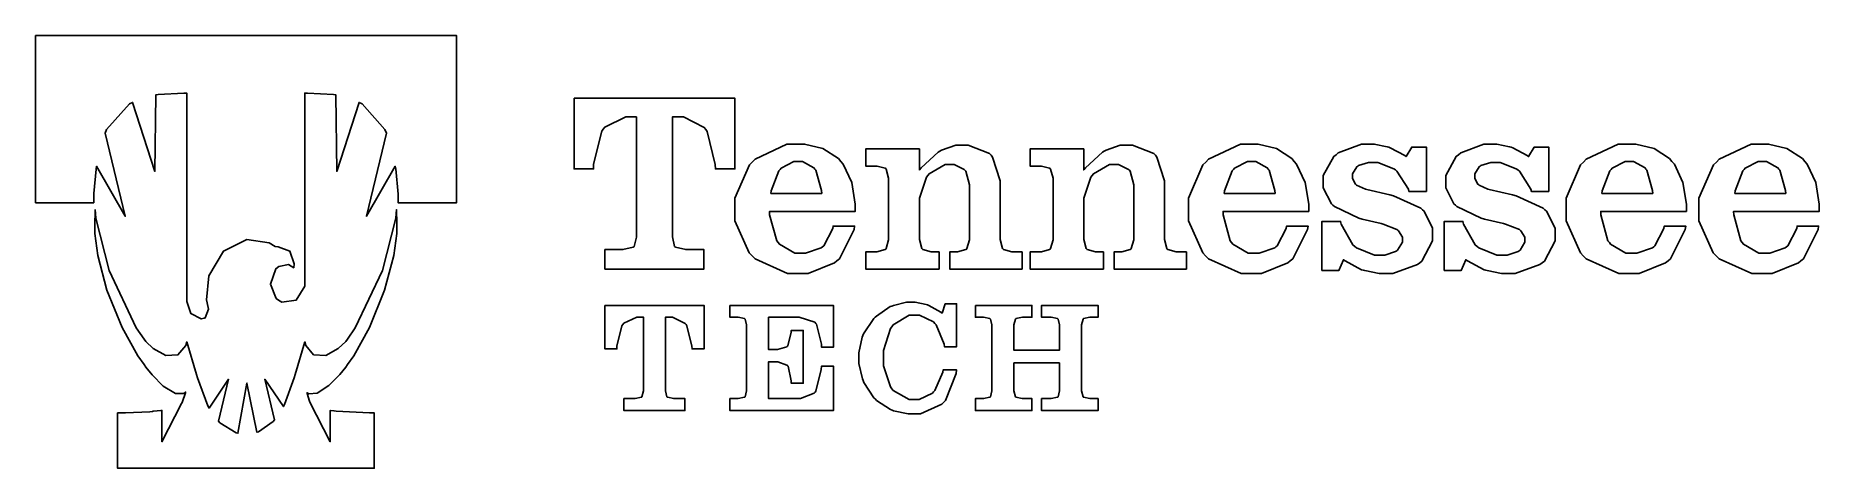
# Model space of a CAD drawing. Extents: x 0.01 to 1.65, y 0.01 to 0.41.
import ezdxf

# ---------------------------------------------------------------- set-up
doc = ezdxf.new("R2010")
doc.units = 0
doc.layers.get('0').update_dxf_attribs({"linetype": 'CONTINUOUS'})

msp = doc.modelspace()

# ---------------------------------------------------------------- linework, layer by layer
at = {"color": 187}
for points in [[(0.0104, 0.4071), (0.0104, 0.2539), (0.0636, 0.2539), (0.0636, 0.2623), (0.0658, 0.2848), (0.0662, 0.2873), (0.0925, 0.2415), (0.0741, 0.3178), (0.0755, 0.3211), (0.0965, 0.3445), (0.0993, 0.3459), (0.1198, 0.2826), (0.1206, 0.3529), (0.1227, 0.3532), (0.1464, 0.3545), (0.149, 0.3544), (0.1489, 0.1669), (0.1489, 0.1632), (0.1528, 0.1522), (0.1622, 0.1474), (0.1648, 0.148), (0.1657, 0.1483), (0.1688, 0.1563), (0.1685, 0.1578), (0.1669, 0.1648), (0.1692, 0.187), (0.1825, 0.2095), (0.2041, 0.2201), (0.2246, 0.2171), (0.23, 0.2137), (0.2328, 0.2136), (0.2435, 0.2094), (0.2475, 0.1979), (0.247, 0.1943), (0.2422, 0.1972), (0.2334, 0.1954), (0.2305, 0.1933), (0.2256, 0.1791), (0.231, 0.1662), (0.2332, 0.1647), (0.236, 0.1628), (0.2493, 0.1646), (0.2572, 0.1775), (0.2572, 0.1818), (0.2571, 0.3544), (0.2597, 0.3545), (0.2834, 0.3532), (0.2855, 0.3529), (0.2864, 0.2826), (0.3069, 0.3459), (0.3097, 0.3445), (0.3307, 0.3211), (0.3321, 0.3178), (0.3137, 0.2415), (0.3401, 0.2874), (0.3405, 0.285), (0.3427, 0.2617), (0.3427, 0.2539), (0.3964, 0.2539), (0.3964, 0.4071), (0.0104, 0.4071)], [(0.5041, 0.3497), (0.5041, 0.2849), (0.5219, 0.2849), (0.522, 0.2891), (0.5294, 0.3194), (0.5308, 0.3213), (0.5322, 0.3232), (0.5516, 0.3325), (0.5582, 0.3325), (0.5613, 0.3325), (0.5613, 0.2254), (0.5613, 0.2224), (0.5591, 0.2138), (0.5588, 0.2134), (0.5583, 0.213), (0.5489, 0.2109), (0.5458, 0.2109), (0.5323, 0.2109), (0.5323, 0.1931), (0.6231, 0.1931), (0.6231, 0.2109), (0.6098, 0.2109), (0.6065, 0.2109), (0.5971, 0.213), (0.5967, 0.2134), (0.5963, 0.2138), (0.5942, 0.2225), (0.5942, 0.2254), (0.5942, 0.3325), (0.5976, 0.3325), (0.6044, 0.3325), (0.6234, 0.323), (0.6248, 0.3211), (0.6262, 0.3192), (0.6335, 0.289), (0.6336, 0.2849), (0.6515, 0.2849), (0.6515, 0.3497), (0.5041, 0.3497)], [(0.7099, 0.3076), (0.6993, 0.3076), (0.6702, 0.2939), (0.6675, 0.2912), (0.6648, 0.2885), (0.6515, 0.2582), (0.6515, 0.2482), (0.6515, 0.2374), (0.6647, 0.2078), (0.6674, 0.2051), (0.67, 0.2024), (0.6999, 0.189), (0.7099, 0.189), (0.7186, 0.189), (0.7427, 0.1987), (0.745, 0.2006), (0.7473, 0.2026), (0.7608, 0.2292), (0.7612, 0.2325), (0.7416, 0.2325), (0.7412, 0.2303), (0.7331, 0.2144), (0.7319, 0.2134), (0.7307, 0.2125), (0.7164, 0.2076), (0.7116, 0.2076), (0.7065, 0.2076), (0.6924, 0.2158), (0.6912, 0.2174), (0.69, 0.2191), (0.6834, 0.2428), (0.6833, 0.2459), (0.7619, 0.2459), (0.7619, 0.2525), (0.7586, 0.2724), (0.7508, 0.2892), (0.7486, 0.2918), (0.7464, 0.2944), (0.7322, 0.3037), (0.7154, 0.3076), (0.7099, 0.3076)], [(0.859, 0.3067), (0.8542, 0.3067), (0.8411, 0.302), (0.8395, 0.3011), (0.8379, 0.3001), (0.8223, 0.2859), (0.8207, 0.284), (0.8207, 0.3033), (0.7715, 0.3033), (0.7715, 0.2875), (0.7793, 0.2875), (0.7819, 0.2875), (0.7894, 0.2856), (0.7899, 0.2852), (0.7903, 0.2848), (0.7925, 0.2765), (0.7925, 0.2737), (0.7925, 0.2228), (0.7925, 0.2199), (0.7903, 0.2118), (0.7899, 0.2113), (0.7894, 0.2109), (0.7818, 0.2088), (0.7793, 0.2088), (0.7715, 0.2088), (0.7715, 0.1931), (0.8388, 0.1931), (0.8388, 0.2088), (0.8341, 0.2088), (0.8314, 0.2088), (0.8238, 0.2109), (0.8234, 0.2113), (0.823, 0.2118), (0.8207, 0.2201), (0.8207, 0.2228), (0.8207, 0.2513), (0.8207, 0.2582), (0.8271, 0.2772), (0.8284, 0.2788), (0.8296, 0.2805), (0.8443, 0.2888), (0.8492, 0.2888), (0.8525, 0.2888), (0.8618, 0.2845), (0.8625, 0.2836), (0.8632, 0.2828), (0.8665, 0.2703), (0.8665, 0.2662), (0.8665, 0.2228), (0.8665, 0.2199), (0.8643, 0.2118), (0.8639, 0.2113), (0.8634, 0.2109), (0.8557, 0.2088), (0.8532, 0.2088), (0.8485, 0.2088), (0.8485, 0.1931), (0.9149, 0.1931), (0.9149, 0.2088), (0.908, 0.2088), (0.9053, 0.2088), (0.8978, 0.2109), (0.8974, 0.2113), (0.8969, 0.2118), (0.8947, 0.2201), (0.8947, 0.2228), (0.8947, 0.2662), (0.8947, 0.274), (0.8878, 0.2958), (0.8864, 0.2974), (0.885, 0.2989), (0.8655, 0.3067), (0.859, 0.3067)], [(1.0097, 0.3067), (1.0048, 0.3067), (0.9918, 0.302), (0.9902, 0.3011), (0.9886, 0.3001), (0.9729, 0.2859), (0.9714, 0.284), (0.9714, 0.3033), (0.9222, 0.3033), (0.9222, 0.2875), (0.93, 0.2875), (0.9326, 0.2875), (0.9401, 0.2856), (0.9405, 0.2852), (0.941, 0.2848), (0.9432, 0.2765), (0.9432, 0.2737), (0.9432, 0.2228), (0.9432, 0.2199), (0.941, 0.2118), (0.9405, 0.2113), (0.9401, 0.2109), (0.9325, 0.2088), (0.93, 0.2088), (0.9222, 0.2088), (0.9222, 0.1931), (0.9894, 0.1931), (0.9894, 0.2088), (0.9848, 0.2088), (0.9821, 0.2088), (0.9746, 0.2109), (0.9741, 0.2113), (0.9736, 0.2118), (0.9714, 0.2201), (0.9714, 0.2228), (0.9714, 0.2513), (0.9714, 0.2582), (0.9778, 0.2772), (0.9791, 0.2788), (0.9803, 0.2805), (0.995, 0.2888), (0.9999, 0.2888), (1.0032, 0.2888), (1.0125, 0.2845), (1.0132, 0.2836), (1.0138, 0.2828), (1.0172, 0.2703), (1.0172, 0.2662), (1.0172, 0.2228), (1.0172, 0.2199), (1.015, 0.2118), (1.0145, 0.2113), (1.014, 0.2109), (1.0064, 0.2088), (1.0039, 0.2088), (0.9992, 0.2088), (0.9992, 0.1931), (1.0655, 0.1931), (1.0655, 0.2088), (1.0587, 0.2088), (1.056, 0.2088), (1.0485, 0.2109), (1.048, 0.2113), (1.0476, 0.2118), (1.0454, 0.2201), (1.0454, 0.2228), (1.0454, 0.2662), (1.0454, 0.274), (1.0384, 0.2958), (1.0371, 0.2974), (1.0356, 0.2989), (1.0162, 0.3067), (1.0097, 0.3067)], [(1.1256, 0.3076), (1.115, 0.3076), (1.0859, 0.2939), (1.0833, 0.2912), (1.0806, 0.2885), (1.0673, 0.2582), (1.0673, 0.2482), (1.0673, 0.2374), (1.0805, 0.2078), (1.0831, 0.2051), (1.0857, 0.2024), (1.1156, 0.189), (1.1256, 0.189), (1.1344, 0.189), (1.1584, 0.1987), (1.1607, 0.2006), (1.163, 0.2026), (1.1765, 0.2292), (1.177, 0.2325), (1.1574, 0.2325), (1.1569, 0.2303), (1.1488, 0.2144), (1.1476, 0.2134), (1.1465, 0.2125), (1.1321, 0.2076), (1.1273, 0.2076), (1.1222, 0.2076), (1.1082, 0.2158), (1.107, 0.2174), (1.1057, 0.2191), (1.0992, 0.2428), (1.0991, 0.2459), (1.1777, 0.2459), (1.1777, 0.2525), (1.1743, 0.2724), (1.1666, 0.2892), (1.1643, 0.2918), (1.1621, 0.2944), (1.148, 0.3037), (1.1312, 0.3076), (1.1256, 0.3076)], [(1.2338, 0.3076), (1.226, 0.3076), (1.2047, 0.2995), (1.2028, 0.2979), (1.2008, 0.2963), (1.191, 0.2788), (1.191, 0.2729), (1.191, 0.2676), (1.1984, 0.253), (1.1998, 0.2516), (1.2013, 0.2503), (1.2237, 0.2396), (1.2267, 0.2388), (1.244, 0.2348), (1.2458, 0.2343), (1.2585, 0.2293), (1.2593, 0.2288), (1.26, 0.2282), (1.2636, 0.2223), (1.2636, 0.2203), (1.2636, 0.2177), (1.2591, 0.2104), (1.2583, 0.2097), (1.2573, 0.2091), (1.2473, 0.2058), (1.244, 0.2058), (1.238, 0.2058), (1.2214, 0.2125), (1.2198, 0.2138), (1.2182, 0.2152), (1.2074, 0.2343), (1.2069, 0.2368), (1.1898, 0.2368), (1.1898, 0.1918), (1.2053, 0.1918), (1.2095, 0.2016), (1.211, 0.2005), (1.2261, 0.1925), (1.2276, 0.1921), (1.2291, 0.1916), (1.2423, 0.1891), (1.2467, 0.1891), (1.2549, 0.1891), (1.2774, 0.1972), (1.2795, 0.1988), (1.2814, 0.2004), (1.2913, 0.2188), (1.2913, 0.2249), (1.2913, 0.2306), (1.2835, 0.2461), (1.282, 0.2475), (1.2804, 0.249), (1.2555, 0.2603), (1.2521, 0.2611), (1.2309, 0.266), (1.2298, 0.2662), (1.2215, 0.27), (1.221, 0.2705), (1.2205, 0.2709), (1.2178, 0.2762), (1.2178, 0.2778), (1.2178, 0.2803), (1.2217, 0.2869), (1.2226, 0.2874), (1.2233, 0.288), (1.2325, 0.2909), (1.2356, 0.2909), (1.2409, 0.2909), (1.2556, 0.285), (1.2571, 0.2839), (1.2586, 0.2827), (1.269, 0.2663), (1.2696, 0.2642), (1.2855, 0.2642), (1.2855, 0.3049), (1.2721, 0.3049), (1.267, 0.2962), (1.2657, 0.2972), (1.2524, 0.3043), (1.2511, 0.3047), (1.2497, 0.3052), (1.2377, 0.3076), (1.2338, 0.3076)], [(1.346, 0.3076), (1.3383, 0.3076), (1.317, 0.2995), (1.3151, 0.2979), (1.313, 0.2963), (1.3033, 0.2788), (1.3033, 0.2729), (1.3033, 0.2676), (1.3106, 0.253), (1.3121, 0.2516), (1.3135, 0.2503), (1.3359, 0.2396), (1.3389, 0.2388), (1.3563, 0.2348), (1.3581, 0.2343), (1.3708, 0.2293), (1.3715, 0.2288), (1.3722, 0.2282), (1.3759, 0.2223), (1.3759, 0.2203), (1.3759, 0.2177), (1.3714, 0.2104), (1.3705, 0.2097), (1.3696, 0.2091), (1.3596, 0.2058), (1.3563, 0.2058), (1.3502, 0.2058), (1.3336, 0.2125), (1.332, 0.2138), (1.3304, 0.2152), (1.3197, 0.2343), (1.3191, 0.2368), (1.302, 0.2368), (1.302, 0.1918), (1.3175, 0.1918), (1.3217, 0.2016), (1.3232, 0.2005), (1.3384, 0.1925), (1.3398, 0.1921), (1.3413, 0.1916), (1.3545, 0.1891), (1.359, 0.1891), (1.3671, 0.1891), (1.3897, 0.1972), (1.3917, 0.1988), (1.3937, 0.2004), (1.4035, 0.2188), (1.4035, 0.2249), (1.4035, 0.2306), (1.3957, 0.2461), (1.3942, 0.2475), (1.3926, 0.249), (1.3678, 0.2603), (1.3644, 0.2611), (1.3432, 0.266), (1.342, 0.2662), (1.3338, 0.27), (1.3333, 0.2705), (1.3327, 0.2709), (1.3301, 0.2762), (1.3301, 0.2778), (1.3301, 0.2803), (1.334, 0.2869), (1.3348, 0.2874), (1.3356, 0.288), (1.3447, 0.2909), (1.3478, 0.2909), (1.3532, 0.2909), (1.3678, 0.285), (1.3694, 0.2839), (1.3708, 0.2827), (1.3813, 0.2663), (1.3819, 0.2642), (1.3977, 0.2642), (1.3977, 0.3049), (1.3844, 0.3049), (1.3793, 0.2962), (1.378, 0.2972), (1.3647, 0.3043), (1.3633, 0.3047), (1.3619, 0.3052), (1.35, 0.3076), (1.346, 0.3076)], [(1.4719, 0.3076), (1.4613, 0.3076), (1.4322, 0.2939), (1.4296, 0.2912), (1.4269, 0.2885), (1.4136, 0.2582), (1.4136, 0.2482), (1.4136, 0.2374), (1.4268, 0.2078), (1.4294, 0.2051), (1.432, 0.2024), (1.462, 0.189), (1.4719, 0.189), (1.4807, 0.189), (1.5048, 0.1987), (1.5071, 0.2006), (1.5093, 0.2026), (1.5229, 0.2292), (1.5233, 0.2325), (1.5037, 0.2325), (1.5032, 0.2303), (1.4951, 0.2144), (1.494, 0.2134), (1.4928, 0.2125), (1.4784, 0.2076), (1.4736, 0.2076), (1.4685, 0.2076), (1.4545, 0.2158), (1.4533, 0.2174), (1.452, 0.2191), (1.4455, 0.2428), (1.4454, 0.2459), (1.524, 0.2459), (1.524, 0.2525), (1.5206, 0.2724), (1.5129, 0.2892), (1.5107, 0.2918), (1.5085, 0.2944), (1.4943, 0.3037), (1.4775, 0.3076), (1.4719, 0.3076)], [(1.5938, 0.3076), (1.5832, 0.3076), (1.5541, 0.2939), (1.5514, 0.2912), (1.5488, 0.2885), (1.5354, 0.2582), (1.5354, 0.2482), (1.5354, 0.2374), (1.5486, 0.2078), (1.5513, 0.2051), (1.5539, 0.2024), (1.5838, 0.189), (1.5938, 0.189), (1.6025, 0.189), (1.6266, 0.1987), (1.6289, 0.2006), (1.6312, 0.2026), (1.6447, 0.2292), (1.6451, 0.2325), (1.6255, 0.2325), (1.6251, 0.2303), (1.617, 0.2144), (1.6158, 0.2134), (1.6146, 0.2125), (1.6003, 0.2076), (1.5955, 0.2076), (1.5904, 0.2076), (1.5763, 0.2158), (1.5751, 0.2174), (1.5739, 0.2191), (1.5673, 0.2428), (1.5672, 0.2459), (1.6458, 0.2459), (1.6458, 0.2525), (1.6425, 0.2724), (1.6347, 0.2892), (1.6325, 0.2918), (1.6303, 0.2944), (1.6161, 0.3037), (1.5993, 0.3076), (1.5938, 0.3076)], [(0.7096, 0.2918), (0.7134, 0.2918), (0.724, 0.286), (0.7248, 0.2848), (0.7257, 0.2836), (0.7308, 0.265), (0.7311, 0.2624), (0.6845, 0.2624), (0.6848, 0.2649), (0.6918, 0.2831), (0.6929, 0.2844), (0.694, 0.2856), (0.7057, 0.2918), (0.7096, 0.2918)], [(1.1254, 0.2918), (1.1292, 0.2918), (1.1397, 0.286), (1.1406, 0.2848), (1.1414, 0.2836), (1.1466, 0.265), (1.1468, 0.2624), (1.1002, 0.2624), (1.1005, 0.2649), (1.1076, 0.2831), (1.1087, 0.2844), (1.1097, 0.2856), (1.1214, 0.2918), (1.1254, 0.2918)], [(1.4717, 0.2918), (1.4755, 0.2918), (1.486, 0.286), (1.4869, 0.2848), (1.4877, 0.2836), (1.4929, 0.265), (1.4931, 0.2624), (1.4465, 0.2624), (1.4468, 0.2649), (1.4539, 0.2831), (1.455, 0.2844), (1.456, 0.2856), (1.4677, 0.2918), (1.4717, 0.2918)], [(1.5935, 0.2918), (1.5973, 0.2918), (1.6079, 0.286), (1.6087, 0.2848), (1.6096, 0.2836), (1.6147, 0.265), (1.615, 0.2624), (1.5684, 0.2624), (1.5687, 0.2649), (1.5757, 0.2831), (1.5768, 0.2844), (1.5778, 0.2856), (1.5896, 0.2918), (1.5935, 0.2918)], [(0.065, 0.2476), (0.0649, 0.2464), (0.0647, 0.2336), (0.0647, 0.2322), (0.0647, 0.2256), (0.0675, 0.2056), (0.0757, 0.1738), (0.0898, 0.1396), (0.1041, 0.1136), (0.1098, 0.1055), (0.1114, 0.1031), (0.1171, 0.0961), (0.1274, 0.0858), (0.1385, 0.079), (0.1463, 0.079), (0.1478, 0.0803), (0.1477, 0.0795), (0.1446, 0.0707), (0.1442, 0.0699), (0.1262, 0.0348), (0.1262, 0.0636), (0.1255, 0.0635), (0.1182, 0.0627), (0.1175, 0.0626), (0.1152, 0.0623), (0.0929, 0.0612), (0.0855, 0.0612), (0.0855, 0.0104), (0.3208, 0.0104), (0.3208, 0.0612), (0.3164, 0.0613), (0.2858, 0.0628), (0.2841, 0.063), (0.2838, 0.063), (0.2808, 0.0635), (0.2805, 0.0635), (0.2805, 0.0348), (0.2619, 0.071), (0.2616, 0.0718), (0.2593, 0.0789), (0.2592, 0.0797), (0.2608, 0.0786), (0.2685, 0.0793), (0.2792, 0.0863), (0.2893, 0.0964), (0.2948, 0.1031), (0.2964, 0.1055), (0.302, 0.1136), (0.3164, 0.1396), (0.3304, 0.1738), (0.3387, 0.2056), (0.3415, 0.2256), (0.3415, 0.2322), (0.3415, 0.2361), (0.3413, 0.2464), (0.3412, 0.2476), (0.3406, 0.2397), (0.3285, 0.1917), (0.3034, 0.1391), (0.2964, 0.1289), (0.2947, 0.1265), (0.2879, 0.1202), (0.2765, 0.1138), (0.2652, 0.1143), (0.2581, 0.1229), (0.2573, 0.1262), (0.2483, 0.0963), (0.2475, 0.0933), (0.2386, 0.0688), (0.2375, 0.0669), (0.2204, 0.0921), (0.2294, 0.0548), (0.2281, 0.0533), (0.2146, 0.0439), (0.2132, 0.0435), (0.2041, 0.0885), (0.1959, 0.0426), (0.1943, 0.043), (0.1794, 0.052), (0.178, 0.0535), (0.1873, 0.0921), (0.1694, 0.0656), (0.1683, 0.0676), (0.1587, 0.0932), (0.1579, 0.0963), (0.1489, 0.1262), (0.148, 0.1229), (0.1409, 0.1143), (0.1297, 0.1138), (0.1182, 0.1202), (0.1114, 0.1265), (0.1098, 0.1289), (0.1027, 0.1391), (0.0777, 0.1917), (0.0656, 0.2397), (0.065, 0.2476)], [(0.5323, 0.1598), (0.5323, 0.1198), (0.5434, 0.1198), (0.5434, 0.1225), (0.548, 0.1411), (0.5489, 0.1422), (0.5497, 0.1434), (0.5617, 0.1491), (0.5657, 0.1491), (0.5676, 0.1491), (0.5676, 0.0832), (0.5676, 0.0813), (0.5663, 0.076), (0.5661, 0.0757), (0.5658, 0.0755), (0.56, 0.0743), (0.5581, 0.0743), (0.5497, 0.0743), (0.5497, 0.0633), (0.6057, 0.0633), (0.6057, 0.0743), (0.5975, 0.0743), (0.5955, 0.0743), (0.5897, 0.0755), (0.5895, 0.0757), (0.5892, 0.076), (0.5879, 0.0814), (0.5879, 0.0832), (0.5879, 0.1491), (0.59, 0.1491), (0.5942, 0.1491), (0.6058, 0.1433), (0.6068, 0.1421), (0.6076, 0.141), (0.6121, 0.1224), (0.6122, 0.1198), (0.6232, 0.1198), (0.6232, 0.1598), (0.5323, 0.1598)], [(0.647, 0.1598), (0.647, 0.1489), (0.6526, 0.1489), (0.6546, 0.1489), (0.6603, 0.1477), (0.6605, 0.1474), (0.6608, 0.1471), (0.6621, 0.1418), (0.6621, 0.1399), (0.6621, 0.0832), (0.6621, 0.0813), (0.6608, 0.076), (0.6605, 0.0757), (0.6603, 0.0755), (0.6545, 0.0743), (0.6526, 0.0743), (0.647, 0.0743), (0.647, 0.0633), (0.7419, 0.0633), (0.7419, 0.1041), (0.731, 0.1041), (0.7307, 0.1011), (0.7257, 0.0811), (0.725, 0.0801), (0.7242, 0.0792), (0.7118, 0.0743), (0.7077, 0.0743), (0.6824, 0.0743), (0.6824, 0.1081), (0.688, 0.1081), (0.6909, 0.1081), (0.6993, 0.1051), (0.6998, 0.1045), (0.7003, 0.104), (0.7031, 0.0905), (0.7032, 0.0884), (0.7142, 0.0884), (0.7142, 0.1368), (0.7032, 0.1368), (0.7031, 0.1349), (0.7001, 0.1229), (0.6997, 0.1224), (0.6992, 0.1219), (0.6907, 0.1192), (0.6879, 0.1192), (0.6824, 0.1192), (0.6824, 0.1489), (0.7056, 0.1489), (0.7106, 0.1489), (0.7247, 0.1443), (0.7256, 0.1433), (0.7264, 0.1425), (0.7308, 0.1241), (0.731, 0.1214), (0.7419, 0.1214), (0.7419, 0.1598), (0.647, 0.1598)], [(0.8135, 0.1627), (0.809, 0.1627), (0.7968, 0.1598), (0.7954, 0.1592), (0.794, 0.1586), (0.7813, 0.15), (0.7802, 0.1489), (0.7789, 0.1476), (0.7695, 0.1336), (0.7689, 0.1321), (0.7683, 0.1305), (0.7652, 0.1163), (0.7652, 0.1115), (0.7652, 0.1064), (0.7684, 0.0924), (0.769, 0.0908), (0.7696, 0.0892), (0.779, 0.0751), (0.7803, 0.0738), (0.7814, 0.0727), (0.7942, 0.0643), (0.7956, 0.0637), (0.797, 0.0632), (0.8103, 0.0604), (0.8148, 0.0604), (0.8218, 0.0604), (0.8412, 0.0692), (0.843, 0.0709), (0.8447, 0.0727), (0.8545, 0.0974), (0.8548, 0.1006), (0.8424, 0.1006), (0.8421, 0.0984), (0.8348, 0.0818), (0.8337, 0.0806), (0.8326, 0.0794), (0.8205, 0.0736), (0.8165, 0.0736), (0.8112, 0.0736), (0.7967, 0.0817), (0.7954, 0.0833), (0.7941, 0.085), (0.7879, 0.1044), (0.7879, 0.1109), (0.7879, 0.1183), (0.7942, 0.1385), (0.7954, 0.1402), (0.7967, 0.142), (0.8113, 0.1509), (0.8162, 0.1509), (0.8209, 0.1509), (0.8336, 0.1446), (0.8348, 0.1433), (0.836, 0.142), (0.8434, 0.1242), (0.8437, 0.1219), (0.8548, 0.1219), (0.8548, 0.1613), (0.8444, 0.1613), (0.8415, 0.1527), (0.8404, 0.1536), (0.8292, 0.1598), (0.8281, 0.1602), (0.8269, 0.1606), (0.8168, 0.1627), (0.8135, 0.1627)], [(0.872, 0.1598), (0.872, 0.1489), (0.8777, 0.1489), (0.8796, 0.1489), (0.8853, 0.1477), (0.8856, 0.1474), (0.8858, 0.1471), (0.8871, 0.1418), (0.8871, 0.1399), (0.8871, 0.0832), (0.8871, 0.0813), (0.8858, 0.076), (0.8856, 0.0757), (0.8853, 0.0755), (0.8796, 0.0743), (0.8777, 0.0743), (0.872, 0.0743), (0.872, 0.0633), (0.9238, 0.0633), (0.9238, 0.0743), (0.917, 0.0743), (0.915, 0.0743), (0.9092, 0.0755), (0.909, 0.0757), (0.9087, 0.076), (0.9074, 0.0814), (0.9074, 0.0832), (0.9074, 0.107), (0.9491, 0.107), (0.9491, 0.0832), (0.9491, 0.0813), (0.9478, 0.076), (0.9476, 0.0757), (0.9473, 0.0755), (0.9415, 0.0743), (0.9396, 0.0743), (0.9328, 0.0743), (0.9328, 0.0633), (0.9846, 0.0633), (0.9846, 0.0743), (0.979, 0.0743), (0.977, 0.0743), (0.9712, 0.0755), (0.971, 0.0757), (0.9707, 0.076), (0.9694, 0.0814), (0.9694, 0.0832), (0.9694, 0.1399), (0.9694, 0.1418), (0.9707, 0.1471), (0.971, 0.1474), (0.9712, 0.1476), (0.9771, 0.1489), (0.979, 0.1489), (0.9846, 0.1489), (0.9846, 0.1598), (0.9328, 0.1598), (0.9328, 0.1489), (0.9396, 0.1489), (0.9416, 0.1489), (0.9473, 0.1477), (0.9476, 0.1474), (0.9478, 0.1471), (0.9491, 0.1418), (0.9491, 0.1399), (0.9491, 0.1186), (0.9074, 0.1186), (0.9074, 0.1399), (0.9074, 0.1418), (0.9087, 0.1471), (0.909, 0.1474), (0.9092, 0.1476), (0.9151, 0.1489), (0.917, 0.1489), (0.9238, 0.1489), (0.9238, 0.1598), (0.872, 0.1598)]]:
    msp.add_lwpolyline(points, close=True, dxfattribs=at)

doc.saveas('drawing.dxf')
